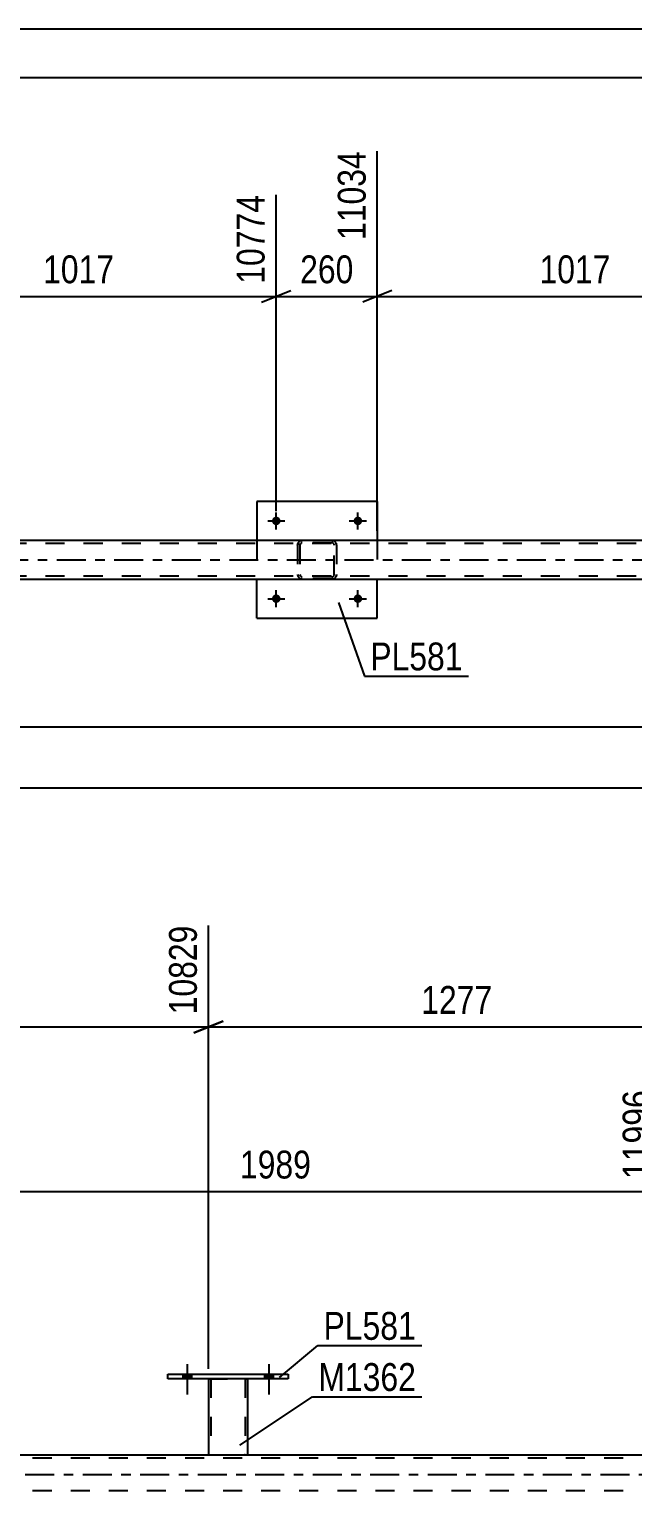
# Model space of a CAD drawing. Header units: millimetres. Extents: x 0 to 841, y 0 to 594.
# Drawn here: x 490.5 to 552.6, y 443.7 to 594 of the extents above; entities that cross this region are included whole.
import ezdxf

# ---------------------------------------------------------------- set-up
doc = ezdxf.new("R2010")
doc.units = ezdxf.units.MM
doc.linetypes.add('DXK_LINE_DOT2', pattern=[3.9198, 1.9599, -1.9599])
doc.linetypes.add('DXK_LINE_DOT3', pattern=[5.9187, 2.979, -0.9799, 0.9799, -0.9799])
doc.styles.add('Arial Narrow', font='ARIALN.TTF', dxfattribs={"height": 0.2})

# ---------------------------------------------------------------- blocks, each defined once
blk = doc.blocks.new('Unknown-318885124-1133')
at = {"color": 5, "linetype": 'Continuous'}
for p, q in [((841, 594), (0, 594)), ((836, 589), (5, 589))]:
    blk.add_line(p, q, dxfattribs=at)
blk = doc.blocks.new('Bolt-318885124-4435 - 4432')
at = {"linetype": 'Continuous'}
for points in [[(515.49, 543.44, -1), (516.37, 543.44, -1)], [(523.89, 543.44, -1), (524.77, 543.44, -1)]]:
    blk.add_hatch(color=1, dxfattribs=at).paths.add_polyline_path(points)
at = {"color": 1, "linetype": 'Continuous'}
for p, q in [((515.93, 542.56), (515.93, 544.32)), ((524.33, 542.56), (524.33, 544.32)), ((515.05, 543.44), (516.81, 543.44)), ((523.45, 543.44), (525.21, 543.44))]:
    blk.add_line(p, q, dxfattribs=at)
blk = doc.blocks.new('Part-318885124-4534 - 4432')
at = {"color": 7, "linetype": 'DXK_LINE_DOT2'}
for p, q in [((748.94, 541.11), (84.96, 541.11)), ((748.94, 537.75), (84.96, 537.75))]:
    blk.add_line(p, q, dxfattribs=at)
at = {"color": 2, "linetype": 'Continuous'}
for p, q in [((559.97, 541.43), (489.34, 541.43)), ((559.97, 537.43), (489.34, 537.43))]:
    blk.add_line(p, q, dxfattribs=at)
at = {"color": 7, "linetype": 'DXK_LINE_DOT3'}
blk.add_line((84.96, 539.43), (748.94, 539.43), dxfattribs=at)
blk = doc.blocks.new('Part-318885124-4547 - 4432')
at = {"color": 7, "linetype": 'DXK_LINE_DOT2'}
for p, q in [((518.17, 541.11), (518.13, 540.96)), ((518.13, 540.96), (518.16, 541.09)), ((518.16, 541.09), (518.17, 541.14)), ((518.17, 541.14), (518.17, 541.11)), ((518.44, 541.13), (518.39, 541.05)), ((518.43, 541.4), (518.61, 541.44)), ((518.61, 541.43), (518.43, 541.4)), ((518.52, 541.18), (518.44, 541.13)), ((518.61, 541.2), (518.52, 541.18)), ((521.65, 541.2), (518.61, 541.2)), ((521.65, 541.44), (521.84, 541.4)), ((521.75, 541.18), (521.65, 541.2)), ((521.84, 541.4), (521.66, 541.43)), ((521.82, 541.13), (521.75, 541.18)), ((521.88, 541.05), (521.82, 541.13)), ((522.1, 541.11), (522.1, 541.14)), ((522.1, 541.14), (522.11, 541.09)), ((522.13, 540.96), (522.1, 541.11)), ((522.11, 541.09), (522.13, 540.96)), ((518.13, 540.96), (518.13, 537.92)), ((518.39, 541.05), (518.37, 540.96)), ((518.37, 540.96), (518.37, 537.92)), ((521.89, 540.96), (521.88, 541.05)), ((521.89, 537.92), (521.89, 540.96)), ((522.13, 540.96), (522.13, 537.92)), ((518.13, 537.92), (518.15, 537.83)), ((518.15, 537.85), (518.13, 537.92)), ((518.17, 537.73), (518.15, 537.85)), ((518.15, 537.83), (518.17, 537.73)), ((518.37, 537.92), (518.39, 537.82)), ((518.39, 537.82), (518.44, 537.75)), ((518.43, 537.47), (518.61, 537.44)), ((518.61, 537.44), (518.43, 537.47)), ((518.44, 537.75), (518.52, 537.69)), ((518.52, 537.69), (518.61, 537.68)), ((521.65, 537.68), (518.61, 537.68)), ((521.65, 537.44), (518.61, 537.44)), ((521.65, 537.68), (521.75, 537.69)), ((521.65, 537.44), (521.84, 537.47)), ((521.84, 537.47), (521.65, 537.44)), ((521.75, 537.69), (521.82, 537.75)), ((521.82, 537.75), (521.88, 537.82)), ((521.88, 537.82), (521.89, 537.92)), ((522.12, 537.85), (522.1, 537.73)), ((522.1, 537.73), (522.12, 537.83)), ((522.12, 537.83), (522.13, 537.92)), ((522.13, 537.92), (522.12, 537.85))]:
    blk.add_line(p, q, dxfattribs=at)
at = {"color": 2, "linetype": 'Continuous'}
for p, q in [((521.65, 541.44), (518.61, 541.44)), ((518.61, 541.44), (518.61, 541.43)), ((521.66, 541.43), (521.65, 541.44))]:
    blk.add_line(p, q, dxfattribs=at)
at = {"color": 7, "linetype": 'DXK_LINE_DOT3'}
blk.add_line((520.13, 539.44), (520.13, 539.44), dxfattribs=at)
at = {"color": 7, "linetype": 'DXK_LINE_DOT2'}
for centre, start, end in [((518.61, 540.96), 112.5, 157.5), ((518.61, 540.96), 112.5, 157.5), ((521.65, 540.96), 22.5, 67.5), ((521.65, 540.96), 22.5, 67.5), ((518.61, 537.92), 202.5, 247.5), ((518.61, 537.92), 202.5, 247.5), ((521.65, 537.92), 292.5, 337.5), ((521.65, 537.92), 292.5, 337.5)]:
    blk.add_arc(centre, 0.48, start, end, dxfattribs=at)
blk = doc.blocks.new('Part-318885124-4552 - 4432')
at = {"color": 2, "linetype": 'Continuous'}
for p, q in [((526.33, 545.44), (513.93, 545.44)), ((513.93, 545.44), (513.93, 541.43)), ((526.33, 545.44), (526.33, 541.43)), ((513.93, 533.44), (513.93, 537.43)), ((526.33, 533.44), (526.33, 537.43)), ((513.93, 533.44), (526.33, 533.44))]:
    blk.add_line(p, q, dxfattribs=at)
at = {"color": 7, "linetype": 'DXK_LINE_DOT2'}
for p, q in [((513.93, 541.43), (513.93, 537.43)), ((526.33, 541.43), (526.33, 537.43))]:
    blk.add_line(p, q, dxfattribs=at)
blk = doc.blocks.new('Bolt-318885124-4681 - 4432')
at = {"linetype": 'Continuous'}
for points in [[(515.49, 535.44, -1), (516.37, 535.44, -1)], [(523.89, 535.44, -1), (524.77, 535.44, -1)]]:
    blk.add_hatch(color=1, dxfattribs=at).paths.add_polyline_path(points)
at = {"color": 1, "linetype": 'Continuous'}
for p, q in [((515.05, 535.44), (516.81, 535.44)), ((515.93, 534.56), (515.93, 536.32)), ((523.45, 535.44), (525.21, 535.44)), ((524.33, 534.56), (524.33, 536.32))]:
    blk.add_line(p, q, dxfattribs=at)
blk = doc.blocks.new('Bolt-318885124-2097 - 2027')
at = {"linetype": 'Continuous'}
for points in [[(506.32, 455.23), (507.2, 455.23), (507.2, 455.71), (506.32, 455.71)], [(514.72, 455.23), (515.6, 455.23), (515.6, 455.71), (514.72, 455.71)]]:
    blk.add_hatch(color=1, dxfattribs=at).paths.add_polyline_path(points)
at = {"color": 1, "linetype": 'Continuous'}
for p, q in [((506.32, 455.71), (506.32, 455.23)), ((506.76, 456.71), (506.76, 453.59)), ((507.2, 455.71), (507.2, 455.23)), ((514.72, 455.71), (514.72, 455.23)), ((515.16, 456.71), (515.16, 453.59)), ((515.6, 455.71), (515.6, 455.23))]:
    blk.add_line(p, q, dxfattribs=at)
blk = doc.blocks.new('Bolt-318885124-2098 - 2027')
at = {"linetype": 'Continuous'}
for points in [[(506.32, 455.23), (507.2, 455.23), (507.2, 455.71), (506.32, 455.71)], [(514.72, 455.23), (515.6, 455.23), (515.6, 455.71), (514.72, 455.71)]]:
    blk.add_hatch(color=1, dxfattribs=at).paths.add_polyline_path(points)
at = {"color": 1, "linetype": 'Continuous'}
for p, q in [((506.32, 455.71), (506.32, 455.23)), ((506.76, 456.71), (506.76, 453.59)), ((507.2, 455.71), (507.2, 455.23)), ((514.72, 455.71), (514.72, 455.23)), ((515.16, 456.71), (515.16, 453.59)), ((515.6, 455.71), (515.6, 455.23))]:
    blk.add_line(p, q, dxfattribs=at)
blk = doc.blocks.new('Part-318885124-2143 - 2027')
at = {"color": 2, "linetype": 'Continuous'}
for p, q in [((504.76, 455.71), (517.16, 455.71)), ((504.76, 455.23), (504.76, 455.71)), ((517.16, 455.71), (517.16, 455.23)), ((517.16, 455.23), (504.76, 455.23))]:
    blk.add_line(p, q, dxfattribs=at)
blk = doc.blocks.new('Part-318885124-2269 - 2027')
at = {"color": 2, "linetype": 'Continuous'}
blk.add_line((75.79, 447.39), (739.77, 447.39), dxfattribs=at)
at = {"color": 7, "linetype": 'DXK_LINE_DOT2'}
for p, q in [((739.77, 447.07), (75.79, 447.07)), ((739.77, 443.71), (75.79, 443.71))]:
    blk.add_line(p, q, dxfattribs=at)
at = {"color": 7, "linetype": 'DXK_LINE_DOT3'}
blk.add_line((75.79, 445.39), (739.77, 445.39), dxfattribs=at)
blk = doc.blocks.new('Part-318885124-2515 - 2027')
at = {"color": 2, "linetype": 'Continuous'}
for p, q in [((508.96, 455.23), (508.96, 447.39)), ((512.96, 455.23), (512.96, 447.39)), ((508.96, 447.39), (512.96, 447.39))]:
    blk.add_line(p, q, dxfattribs=at)
at = {"color": 7, "linetype": 'DXK_LINE_DOT2'}
for p, q in [((508.96, 455.23), (512.96, 455.23)), ((508.96, 455.23), (508.96, 455.23)), ((508.96, 455.23), (508.96, 455.23)), ((509.2, 455.23), (509.2, 447.39)), ((512.72, 455.23), (512.72, 447.39)), ((512.96, 455.23), (512.96, 455.23)), ((512.96, 455.23), (512.96, 455.23)), ((512.7, 447.39), (512.67, 447.39)), ((512.67, 447.39), (512.7, 447.39)), ((512.72, 447.39), (512.7, 447.39)), ((512.7, 447.39), (512.72, 447.39))]:
    blk.add_line(p, q, dxfattribs=at)
blk = doc.blocks.new('StraightDimension-318885124-4916 - 4432')
at = {"color": 7, "linetype": 'Continuous'}
for p, q in [((475.25, 542.43), (475.25, 579.64)), ((515.93, 544.44), (515.93, 576.97)), ((476.75, 567.13), (473.75, 565.93)), ((514.43, 565.93), (517.43, 567.13)), ((475.25, 566.53), (515.93, 566.53))]:
    blk.add_line(p, q, dxfattribs=at)
at = {"color": 0, "linetype": 'Continuous'}
blk.add_wipeout([(515.33, 577.57), (511.13, 577.57), (511.13, 567.23), (515.33, 567.23)], dxfattribs=at)
at = {"color": 0}
blk.add_wipeout([(499.85, 567.28), (499.85, 571.48), (491.34, 571.48), (491.34, 567.28)], dxfattribs=at)
at = {"color": 3, "linetype": 'Continuous', "style": 'Arial Narrow'}
blk.add_text('10774', height=2.863, rotation=90.0002, dxfattribs=at).set_placement((514.73, 567.83))
at = {"color": 3, "style": 'Arial Narrow'}
blk.add_text('1017', height=2.863, dxfattribs=at).set_placement((491.94, 567.88))
blk = doc.blocks.new('StraightDimension-318885124-4942 - 4432')
at = {"color": 7, "linetype": 'Continuous'}
for p, q in [((526.33, 542.43), (526.33, 581.47)), ((567.01, 544.44), (567.01, 576.97)), ((527.83, 567.13), (524.83, 565.93)), ((565.51, 565.93), (568.51, 567.13)), ((526.33, 566.53), (567.01, 566.53))]:
    blk.add_line(p, q, dxfattribs=at)
at = {"color": 0, "linetype": 'Continuous'}
blk.add_wipeout([(566.41, 577.57), (562.21, 577.57), (562.21, 567.23), (566.41, 567.23)], dxfattribs=at)
at = {"color": 0}
blk.add_wipeout([(550.93, 567.28), (550.93, 571.48), (542.42, 571.48), (542.42, 567.28)], dxfattribs=at)
at = {"color": 3, "linetype": 'Continuous', "style": 'Arial Narrow'}
blk.add_text('12051', height=2.863, rotation=90.0002, dxfattribs=at).set_placement((565.81, 567.83))
at = {"color": 3, "style": 'Arial Narrow'}
blk.add_text('1017', height=2.863, dxfattribs=at).set_placement((543.02, 567.88))
blk = doc.blocks.new('StraightDimension-318885124-4955 - 4432')
at = {"color": 7, "linetype": 'Continuous'}
for p, q in [((526.33, 542.43), (526.33, 581.47)), ((515.93, 544.44), (515.93, 576.97)), ((514.43, 565.93), (517.43, 567.13)), ((527.83, 567.13), (524.83, 565.93)), ((515.93, 566.53), (526.33, 566.53))]:
    blk.add_line(p, q, dxfattribs=at)
at = {"color": 0}
blk.add_wipeout([(524.48, 567.28), (524.48, 571.48), (517.79, 571.48), (517.79, 567.28)], dxfattribs=at)
at = {"color": 3, "style": 'Arial Narrow'}
blk.add_text('260', height=2.863, dxfattribs=at).set_placement((518.39, 567.88))
at = {"color": 0, "linetype": 'Continuous'}
blk.add_wipeout([(525.73, 582.07), (521.53, 582.07), (521.53, 571.73), (525.73, 571.73)], dxfattribs=at)
at = {"color": 3, "linetype": 'Continuous', "style": 'Arial Narrow'}
blk.add_text('11034', height=2.863, rotation=90.0002, dxfattribs=at).set_placement((525.13, 572.33))
blk = doc.blocks.new('StraightDimension-318885124-5060 - 4432')
at = {"color": 7, "linetype": 'Continuous'}
blk.add_line((84.32, 515.99), (791.5, 515.99), dxfattribs=at)
blk = doc.blocks.new('StraightDimension-318885124-5081 - 4432')
at = {"color": 7, "linetype": 'Continuous'}
blk.add_line((84.96, 522.25), (790.86, 522.25), dxfattribs=at)
blk = doc.blocks.new('StraightDimension-318885124-3387 - 2027')
at = {"color": 7, "linetype": 'Continuous'}
for p, q in [((508.96, 456.23), (508.96, 501.84)), ((457.88, 456.23), (457.88, 500.01)), ((459.38, 492), (456.38, 490.8)), ((507.46, 490.8), (510.46, 492)), ((457.88, 491.4), (508.96, 491.4))]:
    blk.add_line(p, q, dxfattribs=at)
at = {"color": 0, "linetype": 'Continuous'}
blk.add_wipeout([(508.36, 502.44), (504.16, 502.44), (504.16, 492.1), (508.36, 492.1)], dxfattribs=at)
at = {"color": 0}
blk.add_wipeout([(487.68, 492.15), (487.68, 496.35), (479.17, 496.35), (479.17, 492.15)], dxfattribs=at)
at = {"color": 3, "linetype": 'Continuous', "style": 'Arial Narrow'}
blk.add_text('10829', height=2.863, rotation=90.0002, dxfattribs=at).set_placement((507.76, 492.7))
at = {"color": 3, "style": 'Arial Narrow'}
blk.add_text('1277', height=2.863, dxfattribs=at).set_placement((479.77, 492.75))
blk = doc.blocks.new('StraightDimension-318885124-3367 - 2027')
at = {"color": 7, "linetype": 'Continuous'}
for p, q in [((508.96, 456.23), (508.96, 501.84)), ((560.04, 456.23), (560.04, 501.84)), ((510.46, 492), (507.46, 490.8)), ((558.54, 490.8), (561.54, 492)), ((508.96, 491.4), (560.04, 491.4))]:
    blk.add_line(p, q, dxfattribs=at)
at = {"color": 0, "linetype": 'Continuous'}
blk.add_wipeout([(559.44, 502.44), (555.24, 502.44), (555.24, 492.1), (559.44, 492.1)], dxfattribs=at)
at = {"color": 0}
blk.add_wipeout([(538.76, 492.15), (538.76, 496.35), (530.25, 496.35), (530.25, 492.15)], dxfattribs=at)
at = {"color": 3, "linetype": 'Continuous', "style": 'Arial Narrow'}
blk.add_text('12106', height=2.863, rotation=90.0002, dxfattribs=at).set_placement((558.84, 492.7))
at = {"color": 3, "style": 'Arial Narrow'}
blk.add_text('1277', height=2.863, dxfattribs=at).set_placement((530.85, 492.75))
blk = doc.blocks.new('StraightDimension-318885124-3011 - 2027')
at = {"color": 7, "linetype": 'Continuous'}
for p, q in [((476.08, 444.39), (476.08, 489.41)), ((555.64, 444.39), (555.64, 484.91)), ((477.58, 475.07), (474.58, 473.87)), ((554.14, 473.87), (557.14, 475.07)), ((476.08, 474.47), (555.64, 474.47))]:
    blk.add_line(p, q, dxfattribs=at)
at = {"color": 0, "linetype": 'Continuous'}
blk.add_wipeout([(555.04, 485.51), (550.84, 485.51), (550.84, 475.17), (555.04, 475.17)], dxfattribs=at)
at = {"color": 0}
blk.add_wipeout([(520.12, 475.22), (520.12, 479.42), (511.6, 479.42), (511.6, 475.22)], dxfattribs=at)
at = {"color": 3, "linetype": 'Continuous', "style": 'Arial Narrow'}
blk.add_text('11996', height=2.863, rotation=90.0002, dxfattribs=at).set_placement((554.44, 475.77))
at = {"color": 3, "style": 'Arial Narrow'}
blk.add_text('1989', height=2.863, dxfattribs=at).set_placement((512.2, 475.82))
blk = doc.blocks.new('Mark-318885124-4548 - 4432')
at = {"color": 0}
blk.add_wipeout([(535.12, 528.07), (535.12, 531.07), (525.61, 531.07), (525.61, 528.07)], dxfattribs=at)
blk.add_wipeout([(535.12, 528.07), (535.12, 531.07), (525.61, 531.07), (525.61, 528.07)], dxfattribs=at)
at = {"color": 30, "linetype": 'Continuous'}
for p, q in [((522.35, 535.06), (525.01, 527.47)), ((525.01, 527.47), (535.72, 527.47))]:
    blk.add_line(p, q, dxfattribs=at)
at = {"color": 3, "style": 'Arial Narrow'}
blk.add_text('PL581', height=2.863, dxfattribs=at).set_placement((525.61, 528.07))
blk = doc.blocks.new('Mark-318885124-2139 - 2027')
at = {"color": 0}
blk.add_wipeout([(530.3, 459.23), (530.3, 462.23), (520.8, 462.23), (520.8, 459.23)], dxfattribs=at)
blk.add_wipeout([(530.3, 459.23), (530.3, 462.23), (520.8, 462.23), (520.8, 459.23)], dxfattribs=at)
at = {"color": 30, "linetype": 'Continuous'}
for p, q in [((516.27, 455.37), (520.2, 458.63)), ((520.2, 458.63), (530.9, 458.63))]:
    blk.add_line(p, q, dxfattribs=at)
at = {"color": 3, "style": 'Arial Narrow'}
blk.add_text('PL581', height=2.863, dxfattribs=at).set_placement((520.8, 459.23))
blk = doc.blocks.new('Mark-318885124-2511 - 2027')
at = {"color": 0}
blk.add_wipeout([(530.32, 453.97), (530.32, 456.97), (520.27, 456.97), (520.27, 453.97)], dxfattribs=at)
blk.add_wipeout([(530.32, 453.97), (530.32, 456.97), (520.27, 456.97), (520.27, 453.97)], dxfattribs=at)
at = {"color": 30, "linetype": 'Continuous'}
for p, q in [((512.19, 448.38), (519.67, 453.37)), ((519.67, 453.37), (530.92, 453.37))]:
    blk.add_line(p, q, dxfattribs=at)
at = {"color": 3, "style": 'Arial Narrow'}
blk.add_text('M1362', height=2.863, dxfattribs=at).set_placement((520.27, 453.97))

msp = doc.modelspace()

# ---------------------------------------------------------------- block references
for name in ['Unknown-318885124-1133', 'Part-318885124-4552 - 4432', 'Bolt-318885124-4435 - 4432', 'Part-318885124-4534 - 4432', 'Part-318885124-4547 - 4432', 'Bolt-318885124-4681 - 4432', 'Part-318885124-2143 - 2027', 'Bolt-318885124-2097 - 2027', 'Bolt-318885124-2098 - 2027', 'Part-318885124-2515 - 2027', 'Part-318885124-2269 - 2027']:
    msp.add_blockref(name, (0, 0))

# ---------------------------------------------------------------- next in the draw order: block references
for name in ['StraightDimension-318885124-4942 - 4432', 'StraightDimension-318885124-4916 - 4432', 'StraightDimension-318885124-5060 - 4432', 'StraightDimension-318885124-3387 - 2027']:
    msp.add_blockref(name, (0, 0))

# ---------------------------------------------------------------- next in the draw order: block references
for name in ['StraightDimension-318885124-4955 - 4432', 'StraightDimension-318885124-5081 - 4432', 'StraightDimension-318885124-3367 - 2027']:
    msp.add_blockref(name, (0, 0))

# ---------------------------------------------------------------- next in the draw order: block references
for name in ['Mark-318885124-4548 - 4432', 'StraightDimension-318885124-3011 - 2027']:
    msp.add_blockref(name, (0, 0))

# ---------------------------------------------------------------- next in the draw order: block references
msp.add_blockref('Mark-318885124-2139 - 2027', (0, 0))

# ---------------------------------------------------------------- next in the draw order: block references
msp.add_blockref('Mark-318885124-2511 - 2027', (0, 0))

doc.saveas('drawing.dxf')
